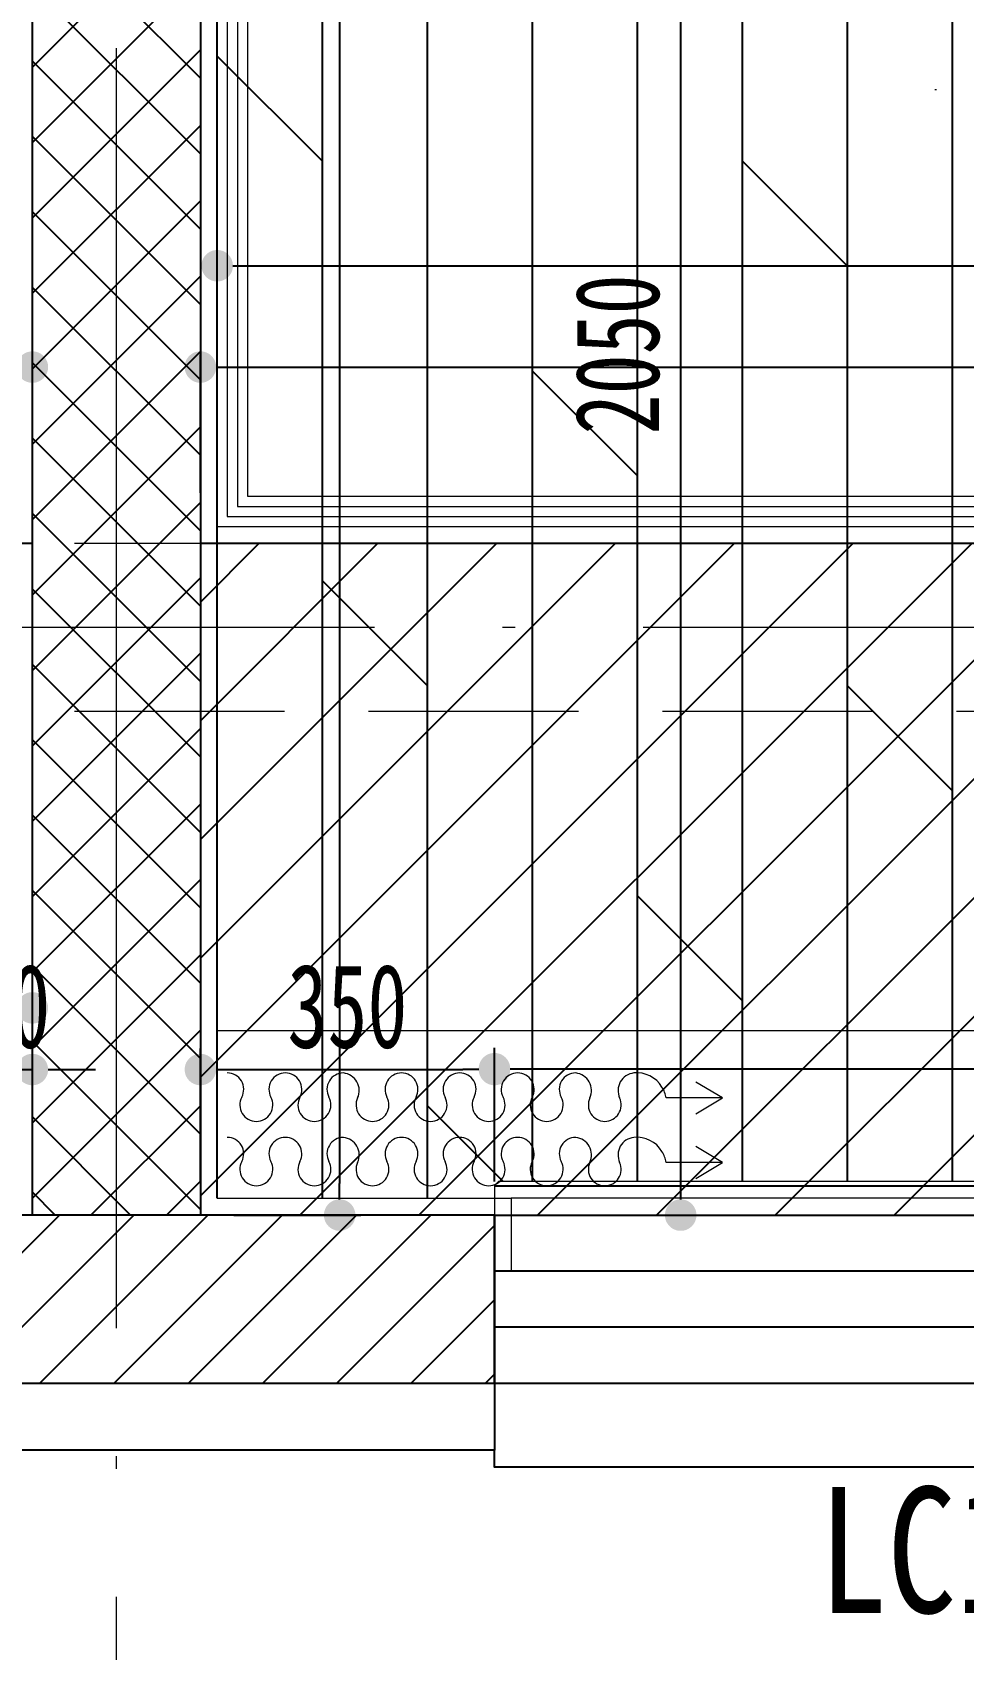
# Model space of a CAD drawing. Header units: millimetres. Extents: x 815519 to 890079, y 147095 to 251022.
# Drawn here: x 848112 to 849221, y 209400 to 211326 of the extents above; entities that cross this region are included whole.
import ezdxf
from ezdxf.enums import TextEntityAlignment as Align

# ---------------------------------------------------------------- set-up
doc = ezdxf.new("R2010")
doc.units = ezdxf.units.MM
doc.header["$LTSCALE"] = 1000
doc.linetypes.add('DASH', pattern=[0.35, 0.25, -0.1])
doc.linetypes.add('DOTE', pattern=[61.467999999999996, 50.8, -5.08, 0.508, -5.08])
doc.layers.get('Defpoints').update_dxf_attribs({"color": 1})
for name, color, linetype in [('A-完成面尺寸标注', 53, 'Continuous'), ('DOOR_FIRE', 4, 'Continuous'), ('FC-材料分缝', 8, 'Continuous'), ('L-立面', 7, 'Continuous'), ('PC_预制内墙', 31, 'Continuous'), ('PC_预制内墙填充', 17, 'Continuous'), ('PC_预制外墙', 11, 'Continuous'), ('PC_预制外墙填充', 252, 'Continuous'), ('Q◆03 公共标注', 44, 'Continuous'), ('SURFACE', 6, 'Continuous'), ('WINDOW_TEXT', 7, 'Continuous'), ('看线', 163, 'Continuous'), ('砌墙(拆）', 12, 'Continuous')]:
    doc.layers.add(name, color=color, linetype=linetype)
for name, color, linetype, lineweight in [('EL-插座尺寸', 53, 'Continuous', 0), ('FF-活动家具', 33, 'Continuous', 0), ('FF-窗帘', 8, 'Continuous', 0), ('L-梁', 91, 'DASH', 0), ('RC-天花尺寸', 53, 'Continuous', 0), ('RC-天花造型', 40, 'Continuous', 0), ('S-WALL', 255, 'Continuous', 0), ('S-装饰完成线', 30, 'Continuous', 0), ('S-轴线', 149, 'DOTE', 0)]:
    doc.layers.add(name, color=color, linetype=linetype, lineweight=lineweight)
doc.styles.add('TH-STYLE1', font='', dxfattribs={"width": 0.7})
doc.styles.add('宋体', font='', dxfattribs={"width": 0.8})
doc.styles.get('TH-STYLE1').set_extended_font_data('STFangsong')
doc.styles.get('宋体').set_extended_font_data('NSimSun')
doc.dimstyles.new('[布局]1：50', dxfattribs={"dimtxt": 2, "dimasz": 0.75, "dimexe": 0.5, "dimexo": 0.8, "dimgap": 0.5, "dimtad": 1, "dimdec": 0, "dimlfac": 50, "dimrnd": 5, "dimdsep": 46, "dimtxsty": 'TH-STYLE1', "dimblk": 'DOT', "dimcen": 1, "dimdle": 0.5, "dimclrd": 53, "dimclre": 53, "dimclrt": 53, "dimadec": 0, "dimazin": 0, "dimtfac": 1, "dimtdec": 0, "dimtix": 1, "dimtmove": 2, "dimatfit": 3, "dimldrblk": 'HBA_DIMENSION_TICK-天华', "dimfxl": 3, "dimfxlon": 1, "dimarcsym": 0})
doc.dimstyles.new('TH-1：50', dxfattribs={"dimscale": 50, "dimtxt": 2, "dimasz": 0.75, "dimexe": 0.5, "dimexo": 0.8, "dimgap": 0.5, "dimtad": 1, "dimdec": 0, "dimrnd": 5, "dimdsep": 46, "dimtxsty": 'TH-STYLE1', "dimblk": 'DOT', "dimcen": 1, "dimdle": 0.5, "dimclrd": 53, "dimclre": 53, "dimclrt": 2, "dimadec": 0, "dimazin": 2, "dimtfac": 1, "dimtdec": 0, "dimtix": 1, "dimtmove": 2, "dimatfit": 3, "dimldrblk": 'HBA_DIMENSION_TICK-天华', "dimfxl": 3, "dimfxlon": 1, "dimarcsym": 0})
doc.dimstyles.new('TH-[布局]1：50', dxfattribs={"dimscale": 0, "dimtxt": 2, "dimasz": 0.75, "dimexe": 0.3, "dimexo": 0.8, "dimgap": 0.5, "dimtad": 1, "dimdec": 0, "dimrnd": 5, "dimdsep": 46, "dimtxsty": 'TH-STYLE1', "dimblk": 'DOT', "dimcen": 1, "dimdle": 0.5, "dimclrd": 53, "dimclre": 53, "dimclrt": 53, "dimadec": 0, "dimazin": 2, "dimtfac": 1, "dimtdec": 0, "dimtix": 1, "dimtmove": 2, "dimatfit": 3, "dimldrblk": 'HBA_DIMENSION_TICK-天华', "dimfxl": 3, "dimfxlon": 1, "dimarcsym": 0})

# ---------------------------------------------------------------- blocks, each defined once
blk = doc.blocks.new('A$C0F4F02FF')
at = {"layer": 'FF-活动家具', "linetype": 'DASH'}
for p, q in [((51.2819151962758, 2102.107290792512, -6.8431023e-09), (51.2819151962758, -4.999584052711725e-05, -6.8431023e-09)), ((1551.281915196276, 2102.107290792512, -6.8431023e-09), (51.2819151962758, 2102.107290792512, -6.8431023e-09)), ((1551.281915196276, 2102.107290792512, -6.8431023e-09), (1551.281915196276, -4.999572411179543e-05, -6.8431023e-09)), ((1602.563966478279, 2052.107290792512, -6.8431023e-09), (-0.0001360857277177274, 2052.107290792512, -6.8431023e-09)), ((102.5639664782793, 52.10729079251178, -6.8431023e-09), (102.5639664782793, 2052.107290792512, -6.8431023e-09)), ((1499.999863914272, 2052.107290792512, -6.8431023e-09), (1499.999863914272, 52.10729079204611, -6.8431023e-09)), ((1551.281915196276, 103.3893420750974, -6.8431023e-09), (-0.0001360857277177274, 103.3893420746317, -6.8431023e-09)), ((1602.563966478279, 52.10729079251178, -6.8431023e-09), (-0.0001360857277177274, 52.10729079251178, -6.8431023e-09))]:
    blk.add_line(p, q, dxfattribs=at)
for centre, radius, start, end in [((1181.108732461056, 1332.270922796451, -6.8600422e-09), 695.5819285577298, 59.56624891885404, 122.0666901262911), ((429.2914380124421, 1339.861193889403, -6.8600422e-09), 680.6181188288726, 58.04868769886809, 121.2502090724646), ((65.99159506714204, 1922.367846998503, -6.8600422e-09), 10.13733322619125, 72.06177139570653, 265.0819543918171), ((950.765908088506, 17495.49329802592, -6.8600422e-09), 15574.38469347754, 269.488832907235, 272.1441061728528), ((76.08692268753657, 1911.85200574121, -6.8600422e-09), 9.877088962313188, 89.32758856654904, 270.8964864742675), ((525.8904855288274, 17128.26055943652, -6.8600422e-09), 15213.17977467889, 268.3061425555684, 270.9927542764049), ((792.5956934597925, 1907.719822286279, -6.8600422e-09), 10.13733322619125, 274.9180456081828, 107.9382286042935), ((811.7041997565539, 1911.85200574121, -6.8600422e-09), 9.877088962313188, 89.32758856654904, 270.8964864742675), ((1094.424529083044, 7563.152175145573, -6.8600422e-09), 5668.223503773901, 267.1425720116596, 274.4826930718971), ((1163.67067911668, 2165.844623372424, -6.8600422e-09), 451.8168104583672, 294.6569358980931, 325.861317957385), ((468.4164781737782, 7425.66731672606, -6.8600422e-09), 5537.595653160832, 265.9388874539239, 273.3651079292081), ((498.1453698734404, 2291.993733269279, -6.8600422e-09), 575.8975899323295, 222.8955629477313, 247.3162940276419), ((476.0422834791825, 2102.904634950799, -6.8600422e-09), 378.1692841849284, 292.9976921180147, 327.1261981899738), ((1220.834510615154, 2263.950665744836, -6.8600422e-09), 547.4645729240796, 221.6663282215028, 246.7156613243995), ((442.6573346173973, 1349.902203025529, -6.8600422e-09), 444.6915437974333, 55.85151218348772, 125.9933991778185), ((1171.028035814932, 1350.333749981131, -6.8600422e-09), 444.6915437974333, 55.85151218348772, 125.9933991778185), ((467.2758291308419, -179.0752566320589, -6.8600422e-09), 1910.295147607328, 83.23570374823716, 98.6092076167724), ((680.276620892866, 1709.976531100692, -6.8600422e-09), 7.901671169861932, 58.96745777640719, 240.5363557806387), ((694.7780588316382, 1710.206875746953, -6.8600422e-09), 8.109866580953003, 274.9180456081828, 107.9382286042935), ((1195.646530329308, -178.6437096763402, -6.8600422e-09), 1910.295147607328, 83.23570374823716, 98.6092076167724), ((1408.647322090401, 1710.408078056411, -6.8600422e-09), 7.901671169861932, 58.96745777640719, 240.5363557806387), ((1423.148760029173, 1710.638422702556, -6.8600422e-09), 8.109866580953003, 274.9180456081828, 107.9382286042935), ((181.2229217440472, 1701.794202738907, -6.8600422e-09), 7.901671169850547, 89.32758856654904, 270.8964864742675), ((485.5235831533209, -1243.967661826289, -6.8600422e-09), 2953.565957566343, 85.92377904439768, 95.91116498572316), ((435.2492328947992, 1866.67281035136, -6.8600422e-09), 308.0036298844703, 214.4784052326812, 327.7112295339261), ((909.593622941582, 1702.225749694626, -6.8600422e-09), 7.901671169850547, 89.32758856654904, 270.8964864742675), ((1213.894284350856, -1243.536114876391, -6.8600422e-09), 2953.565957572108, 85.92377904439768, 95.91116498572316), ((1163.619934093265, 1867.104357307078, -6.8600422e-09), 308.0036298843249, 214.4784052326812, 327.7112295339261), ((524.0696619609953, -28.86188772006426, -6.8600422e-09), 1725.073257780882, 100.5204234907893, 105.8563842988227), ((879.3723313520313, -1635.072222788469, -6.8600422e-09), 3363.858641750218, 101.393716815626, 104.2256518869532), ((202.3795374408946, -3107.933262419887, -6.8600422e-09), 4795.454483460349, 80.70370505362469, 85.02559748336914), ((226.8944383971975, 78.53241315716878, -6.8600422e-09), 1595.36491231712, 49.13418873001486, 77.29968824017944), ((910.1901482307003, 616.3098574106116, -6.8600422e-09), 1050.923169594064, 52.30861659992392, 64.46281729351385), ((1481.293005502841, 1244.21776594629, -6.8600422e-09), 220.5322511287207, 71.09841168780653, 168.1261439798438), ((1249.912722187175, 336.8937913646223, -7.8243018e-09), 259.4733298023663, 295.852846259582, 15.45801927443961), ((1373.943274502701, 421.6486215674086, -7.8243018e-09), 129.6719098634123, 228.5450076391276, 346.4386694137193), ((1193.697856030485, 170.5944827839267, -7.8243018e-09), 182.2079287870143, 338.3560511889627, 59.17796758762317)]:
    blk.add_arc(centre, radius, start, end, dxfattribs=at)
blk = doc.blocks.new('TT')
at = {"layer": 'FF-窗帘'}
for points in [[(848521.7880302635, 209049.8914413959), (848490.1552245228, 209068.9066287643)], [(848490.1552245228, 209030.8762540275), (848521.7880302635, 209049.8914413959), (848454.7675029718, 209049.8914413959)]]:
    blk.add_lwpolyline(points, dxfattribs=at)
for centre, major_axis, ratio, start_param, end_param in [((847932.3346887209, 209060.0596049919), (13.84797919496884, 13.84797919496883), 0.999999999998244, 5.007829817527658, 7.068583470577913), ((848001.454688682, 209060.0596049919), (-13.84797919494304, 13.84797919494304), 0.99999999999998, -0.7853981633974583, 1.275355489651444), ((848001.454688682, 209060.0596049919), (13.84797919496884, 13.84797919496883), 0.999999999998244, 5.007829817527658, 7.068583470577913), ((848070.5746886431, 209060.0596049919), (-13.84797919494304, 13.84797919494304), 0.99999999999998, -0.7853981633974583, 1.275355489651444), ((848068.4008194301, 209058.7744605358), (-14.83655784245781, 14.83655784245781), 0.9999999999982514, 3.48983710719389, 5.393994803326913), ((848139.6946886042, 209060.0596049919), (-13.84797919494304, 13.84797919494304), 0.99999999999998, -0.7853981633974583, 1.275355489651444), ((848139.6946886042, 209060.0596049919), (-13.84797919496253, 13.84797919496254), 0.999999999993903, 3.437033490734949, 5.49778714377909), ((848208.8146885653, 209060.0596049919), (-13.84797919494304, 13.84797919494304), 0.99999999999998, -0.7853981633974583, 1.275355489651444), ((848208.8146885653, 209060.0596049919), (-13.84797919496253, 13.84797919496254), 0.999999999993903, 3.437033490734949, 5.49778714377909), ((848277.9346885264, 209060.0596049919), (13.84797919500862, 13.84797919500862), 0.9999999999940755, 0.7853981634004105, 2.846151816441888), ((848277.9346885264, 209060.0596049919), (-13.84797919496253, 13.84797919496254), 0.999999999993903, 3.437033490734949, 5.49778714377909), ((848347.0546884876, 209060.0596049919), (13.84797919500862, 13.84797919500862), 0.9999999999940755, 0.7853981634004105, 2.846151816441888), ((848344.8808192746, 209058.7744605358), (-14.83655784245781, 14.83655784245781), 0.9999999999982514, 3.48983710719389, 5.393994803326913), ((848418.3485576616, 209058.7744605358), (14.83655784247125, 14.83655784247125), 0.9999999999988556, 0.8891905038520905, 2.79334819998589), ((848419.7891099679, 209044.9451583944), (24.66826137404671, 24.66826137404671), 0.9999999999966123, 6.038206644049207, 7.17237581103328), ((847966.8946887014, 209041.6276050023), (13.84797919499463, 13.84797919499463), 0.999999999996508, 1.866237163937382, 3.926990816988988), ((847966.8946887014, 209041.6276050023), (-13.84797919499462, 13.84797919499463), 0.999999999996508, 2.356194490190599, 4.416948143242204), ((848036.0146886625, 209041.6276050023), (13.84797919499463, 13.84797919499463), 0.999999999996508, 1.866237163937382, 3.926990816988988), ((848036.0146886625, 209041.6276050023), (-13.84797919499462, 13.84797919499463), 0.999999999996508, 2.356194490190599, 4.416948143242204), ((848105.1346886236, 209041.6084279307), (-13.83441895749806, 13.83441895749806), 0.9999999999995711, 0.3482444536021887, 2.356194490192131), ((848105.1346886236, 209041.6276050023), (-13.84797919499462, 13.84797919499463), 0.999999999996508, 2.356194490190599, 4.416948143242204), ((848174.2546885847, 209041.6276050023), (13.84797919499463, 13.84797919499463), 0.999999999996508, 1.866237163937382, 3.926990816988988), ((848174.2546885847, 209041.6276050023), (-13.84797919499462, 13.84797919499463), 0.999999999996508, 2.356194490190599, 4.416948143242204), ((848243.3746885458, 209041.6276050023), (13.84797919499463, 13.84797919499463), 0.999999999996508, 1.866237163937382, 3.926990816988988), ((848243.3746885458, 209041.6276050023), (-13.84797919499462, 13.84797919499463), 0.999999999996508, 2.356194490190599, 4.416948143242204), ((848312.4946885069, 209041.6276050023), (13.84797919499463, 13.84797919499463), 0.999999999996508, 1.866237163937382, 3.926990816988988), ((848312.4946885069, 209041.6276050023), (-13.84797919499462, 13.84797919499463), 0.999999999996508, 2.356194490190599, 4.416948143242204), ((848381.614688468, 209041.6084279307), (-13.83441895749806, 13.83441895749806), 0.9999999999995711, 0.3482444536021887, 2.356194490192131), ((848381.614688468, 209041.6084279307), (-13.83441895751825, 13.83441895751825), 0.9999999999986474, 2.356194490191668, 4.364144526783072), ((848414.1444821429, 209041.5583816994), (-29.32294072350209, 29.3229407235021), 0.9999999999581517, 4.12931557176466, 4.467410317268635)]:
    blk.add_ellipse(centre, major_axis=major_axis, ratio=ratio, start_param=start_param, end_param=end_param, dxfattribs=at)
blk = doc.blocks.new('wgwegwevberr')
at = {"layer": 'L-梁', "linetype": 'DASH'}
for p, q in [((848112.2908410077, 139443.9198255709), (848112.2908410077, 145743.9198560885)), ((848312.2908410077, 139443.9198255709), (848312.2908410077, 145743.9198560885)), ((845712.2908410077, 139443.9198255709), (850512.2908410077, 139443.9198255709)), ((845712.2908410077, 139243.9198255709), (850512.2908410077, 139243.9198255709))]:
    blk.add_line(p, q, dxfattribs=at)
blk = doc.blocks.new('_Dot')
at = {"color": 33, "linetype": 'ByBlock', "lineweight": -2}
blk.add_line((-0.5, 0), (-1, 0), dxfattribs=at)
at = {"color": 33, "linetype": 'ByBlock', "const_width": 0.5}
blk.add_lwpolyline([(-0.25, 0, 1), (0.25, 0, 1)], format="xyb", close=True, dxfattribs=at)
blk = doc.blocks.new('*D370')
at = {"layer": 'Defpoints', "color": 0, "transparency": 16777216}
for p in [(848112.2898644928, 210164.3065036868), (847811.821843576, 209981.9243857978), (848112.2898644928, 209981.9243857972)]:
    blk.add_point(p, dxfattribs=at)
at = {"layer": 'EL-插座尺寸', "color": 53, "lineweight": -2, "transparency": 16777216}
for p, q in [((847811.821843576, 210021.9243857978), (847811.821843576, 210189.3065036868)), ((848112.2898644928, 210021.9243857972), (848112.2898644928, 210189.3065036868)), ((847849.321843576, 210164.3065036868), (848074.7898644928, 210164.3065036868))]:
    blk.add_line(p, q, dxfattribs=at)
at = {"layer": 'EL-插座尺寸', "color": 53, "lineweight": -2, "transparency": 16777216, "xscale": 37.5, "yscale": 37.5, "zscale": 37.5, "rotation": 180}
blk.add_blockref('_Dot', (847811.821843576, 210164.3065036868), dxfattribs=at)
at = {"layer": 'EL-插座尺寸', "color": 53, "lineweight": -2, "transparency": 16777216, "xscale": 37.5, "yscale": 37.5, "zscale": 37.5}
blk.add_blockref('_Dot', (848112.2898644928, 210164.3065036868), dxfattribs=at)
at = {"layer": 'EL-插座尺寸', "color": 2, "transparency": 16777216, "insert": (847962.0558540344, 210239.3065036868), "char_height": 100, "attachment_point": 5, "style": 'TH-STYLE1'}
blk.add_mtext('300', dxfattribs=at)
blk = doc.blocks.new('HBA_DIMENSION_TICK-天华')
at = {"color": 50, "linetype": 'ByBlock'}
for points in [[(-72.71380314899943, 62.30698125037156), (-54.90621744059899, 79.96268050879007), (-12, -0.03731949120992795), (0, 0)], [(-72.71380314899943, -62.30698125037156), (-54.90621744059899, -79.96268050879007), (-12, 0.03731949120992795), (0, 0)]]:
    blk.add_solid(points, dxfattribs=at)
blk = doc.blocks.new('*D240')
at = {"layer": 'Defpoints', "color": 0, "transparency": 16777216}
for p in [(848312.2898645173, 211967.519370273, -6.894340875746146), (848883.9535013943, 211967.519370273), (848332.2898645219, 209917.5193702914)]:
    blk.add_point(p, dxfattribs=at)
at = {"layer": 'EL-插座尺寸', "color": 53, "lineweight": -2, "transparency": 16777216}
for p, q in [((848733.9651826876, 211967.519370273), (848908.9535013943, 211967.519370273)), ((848883.9535013943, 209955.0193702914), (848883.9535013943, 211930.019370273)), ((848733.9535013943, 209917.5193702914), (848908.9535013943, 209917.5193702914))]:
    blk.add_line(p, q, dxfattribs=at)
at = {"layer": 'EL-插座尺寸', "color": 53, "lineweight": -2, "transparency": 16777216, "xscale": 37.5, "yscale": 37.5, "zscale": 37.5}
for p, rotation in [((848883.9535013943, 211967.519370273), 90), ((848883.9535013943, 209917.5193702914), 270)]:
    blk.add_blockref('_Dot', p, dxfattribs=dict(at, rotation=rotation))
at = {"layer": 'EL-插座尺寸', "color": 2, "transparency": 16777216, "insert": (848808.953501394, 210942.519370282), "char_height": 100, "attachment_point": 5, "rotation": 90, "style": 'TH-STYLE1'}
blk.add_mtext('2050', dxfattribs=at)
blk = doc.blocks.new('$WINLIB2D$00000001')
for p, q in [((-0.5, 0.5), (0.5, 0.5)), ((-0.5, 0.5), (-0.4999999999999999, -0.5)), ((0.5, -0.5), (0.5, 0.5)), ((0.5, 0.1666666666666666), (-0.5, 0.1666666666666666)), ((0.5, -0.1666666666666667), (-0.5, -0.1666666666666667)), ((-0.4999999999999999, -0.5), (0.5, -0.5))]:
    blk.add_line(p, q)
blk = doc.blocks.new('*D1013')
at = {"layer": 'A-完成面尺寸标注', "color": 53, "lineweight": -2, "ltscale": 0.5, "transparency": 16777216}
for p, q in [((848012.2898645813, 209957.4965281287), (848012.2898645813, 210115.8707664499)), ((848112.2898645168, 209957.4952294268), (848112.2898645168, 210115.8707664499)), ((847974.7898645813, 210090.8707664499), (847937.2898645813, 210090.8707664499)), ((848012.2898645813, 210090.8707664499), (848112.2898645168, 210090.8707664499)), ((848149.7898645168, 210090.8707664499), (848187.2898645168, 210090.8707664499))]:
    blk.add_line(p, q, dxfattribs=at)
at = {"layer": 'Defpoints', "color": 0, "ltscale": 0.5, "transparency": 16777216}
for p in [(848112.2898645168, 210090.8707664499), (848012.2898645813, 209917.5206692459, 6.894340875746148), (848112.2898645168, 209917.519370228, 6.894340875746148)]:
    blk.add_point(p, dxfattribs=at)
at = {"layer": 'A-完成面尺寸标注', "color": 53, "lineweight": -2, "ltscale": 0.5, "transparency": 16777216, "xscale": 37.49999999999999, "yscale": 37.49999999999999, "zscale": 37.49999999999999}
blk.add_blockref('_Dot', (848012.2898645813, 210090.8707664499), dxfattribs=at)
at = {"layer": 'A-完成面尺寸标注', "color": 53, "lineweight": -2, "ltscale": 0.5, "transparency": 16777216, "xscale": 37.49999999999999, "yscale": 37.49999999999999, "zscale": 37.49999999999999, "rotation": 180}
blk.add_blockref('_Dot', (848112.2898645168, 210090.8707664499), dxfattribs=at)
at = {"layer": 'A-完成面尺寸标注', "color": 53, "ltscale": 0.5, "transparency": 16777216, "insert": (848062.2898645491, 210165.8707664499), "char_height": 99.99999999999999, "attachment_point": 5, "style": 'TH-STYLE1'}
blk.add_mtext('100', dxfattribs=at)
blk = doc.blocks.new('*D1007')
at = {"layer": 'A-完成面尺寸标注', "color": 53, "lineweight": -2, "ltscale": 0.5, "transparency": 16777216}
for p, q in [((848352.263766194, 213317.5193703871), (848503.0505379536, 213317.5193703871)), ((848478.0505379536, 213280.0193703871), (848478.0505379536, 209955.0193702908)), ((848352.263766194, 209917.5193702908), (848503.0505379536, 209917.5193702908))]:
    blk.add_line(p, q, dxfattribs=at)
at = {"layer": 'Defpoints', "color": 0, "ltscale": 0.5, "transparency": 16777216}
for p in [(848312.2898645173, 213317.5193703871, 6.894340875746148), (848312.2898645173, 209917.5193702908, 6.894340875746148), (848478.0505379536, 209917.5193702908)]:
    blk.add_point(p, dxfattribs=at)
at = {"layer": 'A-完成面尺寸标注', "color": 53, "lineweight": -2, "ltscale": 0.5, "transparency": 16777216, "xscale": 37.49999999999999, "yscale": 37.49999999999999, "zscale": 37.49999999999999}
for p, rotation in [((848478.0505379536, 213317.5193703871), 90), ((848478.0505379536, 209917.5193702908), 270)]:
    blk.add_blockref('_Dot', p, dxfattribs=dict(at, rotation=rotation))
at = {"layer": 'A-完成面尺寸标注', "color": 53, "ltscale": 0.5, "transparency": 16777216, "insert": (848403.0505379534, 211617.5193703386), "char_height": 99.99999999999999, "attachment_point": 5, "rotation": 90, "style": 'TH-STYLE1'}
blk.add_mtext('3400', dxfattribs=at)
blk = doc.blocks.new('*D1012')
at = {"layer": 'A-完成面尺寸标注', "color": 53, "lineweight": -2, "ltscale": 0.5, "transparency": 16777216}
for p, q in [((848312.2898645168, 209957.4952294894), (848312.2898645168, 210115.8707664503)), ((848662.2898750273, 209957.495223612), (848662.2898750273, 210115.8707664503)), ((848349.7898645168, 210090.8707664503), (848624.7898750273, 210090.8707664503))]:
    blk.add_line(p, q, dxfattribs=at)
at = {"layer": 'Defpoints', "color": 0, "ltscale": 0.5, "transparency": 16777216}
for p in [(848662.2898750273, 210090.8707664503), (848312.2898645168, 209917.5193702906, 6.894340875746148), (848662.2898750273, 209917.5193644118, 6.894340875746148)]:
    blk.add_point(p, dxfattribs=at)
at = {"layer": 'A-完成面尺寸标注', "color": 53, "lineweight": -2, "ltscale": 0.5, "transparency": 16777216, "xscale": 37.49999999999999, "yscale": 37.49999999999999, "zscale": 37.49999999999999, "rotation": 180}
blk.add_blockref('_Dot', (848312.2898645168, 210090.8707664503), dxfattribs=at)
at = {"layer": 'A-完成面尺寸标注', "color": 53, "lineweight": -2, "ltscale": 0.5, "transparency": 16777216, "xscale": 37.49999999999999, "yscale": 37.49999999999999, "zscale": 37.49999999999999}
blk.add_blockref('_Dot', (848662.2898750273, 210090.8707664503), dxfattribs=at)
at = {"layer": 'A-完成面尺寸标注', "color": 53, "ltscale": 0.5, "transparency": 16777216, "insert": (848487.289869772, 210165.8707664503), "char_height": 99.99999999999999, "attachment_point": 5, "style": 'TH-STYLE1'}
blk.add_mtext('350', dxfattribs=at)
blk = doc.blocks.new('*D1011')
at = {"layer": 'A-完成面尺寸标注', "color": 53, "lineweight": -2, "ltscale": 0.5, "transparency": 16777216}
for p, q in [((848662.2898750273, 209957.4954600261), (848662.2898750273, 210116.8500841851)), ((850162.2898646935, 209957.4967645485), (850162.2898646935, 210116.8500841851)), ((848699.7898750273, 210091.8500841851), (850124.7898646935, 210091.8500841851))]:
    blk.add_line(p, q, dxfattribs=at)
at = {"layer": 'Defpoints', "color": 0, "ltscale": 0.5, "transparency": 16777216}
for p in [(850162.2898646935, 210091.8500841851), (848662.2898750273, 209917.5193644118, 6.894340875746148), (850162.2898646935, 209917.5206692469, 6.894340875746148)]:
    blk.add_point(p, dxfattribs=at)
at = {"layer": 'A-完成面尺寸标注', "color": 53, "lineweight": -2, "ltscale": 0.5, "transparency": 16777216, "xscale": 37.49999999999999, "yscale": 37.49999999999999, "zscale": 37.49999999999999, "rotation": 180}
blk.add_blockref('_Dot', (848662.2898750273, 210091.8500841851), dxfattribs=at)
at = {"layer": 'A-完成面尺寸标注', "color": 53, "lineweight": -2, "ltscale": 0.5, "transparency": 16777216, "xscale": 37.49999999999999, "yscale": 37.49999999999999, "zscale": 37.49999999999999}
blk.add_blockref('_Dot', (850162.2898646935, 210091.8500841851), dxfattribs=at)
at = {"layer": 'A-完成面尺寸标注', "color": 53, "ltscale": 0.5, "transparency": 16777216, "insert": (849412.2898698604, 210166.8500841851), "char_height": 99.99999999999999, "attachment_point": 5, "style": 'TH-STYLE1'}
blk.add_mtext('1500', dxfattribs=at)
blk = doc.blocks.new('*D283')
at = {"layer": 'Defpoints', "color": 0, "ltscale": 0.5, "transparency": 16777216}
for p in [(851292.289864491, 211048.0708546646), (848332.289864491, 210945.1186422053), (851292.289864491, 210948.2872139661)]:
    blk.add_point(p, dxfattribs=at)
at = {"layer": 'RC-天花尺寸', "color": 53, "lineweight": -2, "ltscale": 0.5, "transparency": 16777216}
for p, q in [((848332.289864491, 210985.1186422053), (848332.289864491, 211063.0708546646)), ((851292.289864491, 210988.2872139661), (851292.289864491, 211063.0708546646)), ((848369.789864491, 211048.0708546646), (851254.789864491, 211048.0708546646))]:
    blk.add_line(p, q, dxfattribs=at)
at = {"layer": 'RC-天花尺寸', "color": 53, "lineweight": -2, "ltscale": 0.5, "transparency": 16777216, "xscale": 37.49999999999999, "yscale": 37.49999999999999, "zscale": 37.49999999999999, "rotation": 180}
blk.add_blockref('_Dot', (848332.289864491, 211048.0708546646), dxfattribs=at)
at = {"layer": 'RC-天花尺寸', "color": 53, "lineweight": -2, "ltscale": 0.5, "transparency": 16777216, "xscale": 37.49999999999999, "yscale": 37.49999999999999, "zscale": 37.49999999999999}
blk.add_blockref('_Dot', (851292.289864491, 211048.0708546646), dxfattribs=at)
at = {"layer": 'RC-天花尺寸', "color": 53, "ltscale": 0.5, "transparency": 16777216, "insert": (849812.289864491, 211123.0708546646), "char_height": 99.99999999999997, "attachment_point": 5, "style": 'TH-STYLE1'}
blk.add_mtext('2960', dxfattribs=at)
blk = doc.blocks.new('*D537')
at = {"layer": 'Defpoints', "color": 0, "transparency": 16777216}
for p in [(848112.2898644885, 210927.3721951125), (845712.2898645876, 210717.5183544849), (848112.2898644885, 210717.5193702875)]:
    blk.add_point(p, dxfattribs=at)
at = {"layer": 'Q◆03 公共标注', "color": 53, "lineweight": -2, "transparency": 16777216}
for p, q in [((845712.2898645876, 210777.3721951125), (845712.2898645876, 210942.3721951125)), ((848112.2898644885, 210777.3721951125), (848112.2898644885, 210942.3721951125)), ((845749.7898645876, 210927.3721951125), (848074.7898644885, 210927.3721951125))]:
    blk.add_line(p, q, dxfattribs=at)
at = {"layer": 'Q◆03 公共标注', "color": 53, "lineweight": -2, "transparency": 16777216, "xscale": 37.49999999999999, "yscale": 37.49999999999999, "zscale": 37.49999999999999, "rotation": 180}
blk.add_blockref('_Dot', (845712.2898645876, 210927.3721951125), dxfattribs=at)
at = {"layer": 'Q◆03 公共标注', "color": 53, "lineweight": -2, "transparency": 16777216, "xscale": 37.49999999999999, "yscale": 37.49999999999999, "zscale": 37.49999999999999}
blk.add_blockref('_Dot', (848112.2898644885, 210927.3721951125), dxfattribs=at)
at = {"layer": 'Q◆03 公共标注', "color": 53, "transparency": 16777216, "insert": (846912.289864538, 211002.3721951125), "char_height": 99.99999999999996, "attachment_point": 5, "style": 'TH-STYLE1'}
blk.add_mtext('2400', dxfattribs=at)
blk = doc.blocks.new('*D235')
at = {"layer": 'Defpoints', "color": 0, "transparency": 16777216}
for p in [(850512.2898646019, 210927.3721951125), (848312.2898645168, 210717.5183544849, 6.894340875746146), (850512.2898646019, 210717.5193702875)]:
    blk.add_point(p, dxfattribs=at)
at = {"layer": 'Q◆03 公共标注', "color": 53, "lineweight": -2, "transparency": 16777216}
for p, q in [((848312.2898645168, 210777.4497006526), (848312.2898645168, 210942.3721951125)), ((850512.2898646019, 210777.3721951125), (850512.2898646019, 210942.3721951125)), ((848349.7898645168, 210927.3721951125), (850474.7898646019, 210927.3721951125))]:
    blk.add_line(p, q, dxfattribs=at)
at = {"layer": 'Q◆03 公共标注', "color": 53, "lineweight": -2, "transparency": 16777216, "xscale": 37.49999999999999, "yscale": 37.49999999999999, "zscale": 37.49999999999999, "rotation": 180}
blk.add_blockref('_Dot', (848312.2898645168, 210927.3721951125), dxfattribs=at)
at = {"layer": 'Q◆03 公共标注', "color": 53, "lineweight": -2, "transparency": 16777216, "xscale": 37.49999999999999, "yscale": 37.49999999999999, "zscale": 37.49999999999999}
blk.add_blockref('_Dot', (850512.2898646019, 210927.3721951125), dxfattribs=at)
at = {"layer": 'Q◆03 公共标注', "color": 53, "transparency": 16777216, "insert": (849412.2898645594, 211002.3721951125), "char_height": 99.99999999999996, "attachment_point": 5, "style": 'TH-STYLE1'}
blk.add_mtext('2200', dxfattribs=at)
blk = doc.blocks.new('*U237')
at = {"color": 4}
blk.add_line((-4.999999996158294, 39.98557855942636), (0, 35.00000047762296), dxfattribs=at)
blk.add_lwpolyline([(-4.999999996158294, 39.98557855942636), (-1494.999999949359, 39.99915541774581), (-1499.999999953667, 34.99919327385479), (-1499.999970071583, -66.66810005951436), (2.987975540236221e-05, -66.66729333336914), (7.799826562404633e-09, 35.00000053833355), (7.799826562404633e-09, 35.00000053833355)], dxfattribs=at)
at = {"layer": 'L-立面', "color": 251}
blk.add_line((-1499.999999953667, 34.99919327385479), (0, 35.00000047762296), dxfattribs=at)
blk = doc.blocks.new('A$C746D5DE6')
at = {"layer": 'PC_预制内墙'}
blk.add_lwpolyline([(6299.997663591057, 200.0033284638193), (6099.997663591057, 200.0033284638193), (6099.998640097212, 3700.003328461258), (6299.998640097212, 3700.003328461258)], close=True, dxfattribs=at)
at = {"layer": 'PC_预制内墙填充'}
for p, q in [((6099.998045025393, 1567.131915627338), (6299.998100825702, 1767.131971427647)), ((6299.998041300452, 1553.781653072976), (6099.998097100877, 1753.781597272609)), ((6099.998019970371, 1477.329329361499), (6299.998075770796, 1677.329385161924)), ((6299.998016245547, 1463.979116917326), (6099.998072045855, 1663.979061116988)), ((6099.997994915233, 1387.526743095776), (6299.998050715541, 1587.526798895968)), ((6299.997991190641, 1374.176580761618), (6099.99804699095, 1574.176524961309)), ((6099.997969859978, 1297.724156829936), (6299.998025660403, 1497.724212630361)), ((6299.997966135386, 1284.374044606084), (6099.998021935695, 1484.373988805717)), ((6099.997944804956, 1207.921570564096), (6299.998000605381, 1407.921626364521)), ((6299.997941080248, 1194.571508450375), (6099.997996880556, 1394.571452650125)), ((6099.997919750051, 1118.118984298373), (6299.997975550476, 1318.119040098798)), ((6299.997916025226, 1104.768972294813), (6099.997971825651, 1304.768916494446)), ((6099.997894694912, 1028.316398032533), (6299.997950495221, 1228.316453832958)), ((6299.99789097032, 1014.966436139104), (6099.997946770629, 1214.966380338883)), ((6099.997869639541, 938.5138117666938), (6299.997925440199, 1138.513867567235)), ((6299.997865915182, 925.1638999834831), (6099.997921715491, 1125.163844183146)), ((6099.997844584752, 848.7112255012034), (6299.99790038506, 1048.711281301512)), ((6299.997840859927, 835.3613638279203), (6099.997896660352, 1035.361308027525)), ((6099.997819529497, 758.9086392352474), (6299.997875329806, 958.9086950355559)), ((6299.997815805022, 745.558827672241), (6099.99787160533, 945.5587718719034)), ((6099.997794474592, 669.1060529696406), (6299.997850274784, 869.1061087698326)), ((6299.997790750116, 655.7562915165909), (6099.997846550425, 855.7562357162824)), ((6099.997769419337, 579.3034667036845), (6299.997825219762, 779.3035225041094)), ((6299.997765694861, 565.9537553609989), (6099.997821495286, 765.9536995606322)), ((6099.997744364431, 489.5008804380777), (6299.99780016474, 689.5009362383862)), ((6299.997740639723, 476.1512192052905), (6099.997796440031, 676.1511634050403)), ((6099.997719309176, 399.6982941721217), (6299.997775109601, 599.6983499725466)), ((6299.997715584817, 386.3486830496404), (6099.997771385009, 586.3486272493901)), ((6099.997694254387, 309.8957079066313), (6299.997750054579, 509.8957637068233)), ((6299.997690529912, 296.5461468940193), (6099.997746330104, 496.5460910937982)), ((6099.997669199132, 220.0931216407917), (6299.997724999441, 420.0931774411001)), ((6299.997665474541, 206.7436107384856), (6099.997721274965, 406.7435549381189)), ((6169.710437233094, 200.0033284639358), (6299.997699944419, 330.2905911752605)), ((6216.935386538389, 200.0033284639067), (6099.997696219827, 316.9410187824396)), ((6259.512998443679, 200.0033284639358), (6299.997674889397, 240.4880049096537)), ((6127.132825327804, 200.0033284638776), (6099.997671164689, 227.1384826269059))]:
    blk.add_line(p, q, dxfattribs=at)
at = {"layer": 'PC_预制外墙'}
blk.add_lwpolyline([(5999.970850538579, 200.0033284889651), (5999.970850538579, 0.003328488732222468), (6649.970850695274, 0.003328481747303158), (6649.970850695274, 200.0033284819801), (5999.970850538579, 200.0033284889651)], close=True, dxfattribs=at)
at = {"layer": 'PC_预制外墙填充'}
for p, q in [((5999.970850538579, 67.7456333761802), (6132.228545650025, 200.0033284876263)), ((6020.616893299273, 0.003328488499391824), (6220.616893297411, 200.0033284866367)), ((6109.005240946542, 0.003328487509861588), (6309.005240944796, 200.0033284857054)), ((6197.393588594045, 0.003328486520331353), (6397.393588592182, 200.0033284846577)), ((6285.781936241314, 0.003328485589008778), (6485.781936239335, 200.0033284837264)), ((6374.170283888583, 0.003328484541270882), (6574.17028388672, 200.0033284826786)), ((6462.558631535969, 0.003328483668155968), (6649.970850695274, 187.4155476428568)), ((6550.946979183354, 0.003328482678625733), (6649.970850695274, 99.02719999448163)), ((6639.33532683074, 0.003328481747303158), (6649.970850695041, 10.63885234616464))]:
    blk.add_line(p, q, dxfattribs=at)

msp = doc.modelspace()

# ---------------------------------------------------------------- hatches: boundary and pattern name
at = {"layer": 'FC-材料分缝', "ltscale": 0.5}
h = msp.add_hatch(dxfattribs=at)
h.set_pattern_fill('DOLMIT', color=250, scale=500, angle=90, style=0, double=1)
h.set_pattern_definition([(90, (848332.289864491, 213297.5193702898), (-125, 7.654042494670958e-15), []), (135, (848332.289864491, 213297.5193702898), (-249.9999995804922, -249.9999995804921), [176.7766952966369, -353.5533905932737])])
h.paths.add_polyline_path([(848332.289864491, 213297.5193702898), (848332.2898644909, 209937.519370291), (848662.2898691489, 209937.519370291), (848662.2898647399, 209952.5198625207), (848667.2898647442, 209957.5198246646), (850157.2898646974, 209957.5062478063), (850162.2898647013, 209952.5206697167), (850162.289869109, 209937.5193702907), (850492.289864491, 209937.519370291), (850492.2898644909, 210737.5193702904), (851292.289864491, 210737.5193702906), (851292.289864491, 213897.5193702909), (849582.4908268644, 213897.5193702909), (849582.4908268646, 213297.5193702903)])
at = {"layer": '砌墙(拆）', "ltscale": 0.5}
h = msp.add_hatch(dxfattribs=at)
h.set_pattern_fill('ANSI31', color=8, scale=800)
h.set_pattern_definition([(45, (2400.000000113389, 0), (-70.71067811865474, 70.71067811865476), [])])
h.paths.add_polyline_path([(850512.2898646056, 210717.5193702883), (848312.2898645174, 210717.5183544857), (848312.2898645161, 209917.5193702916), (848912.289864722, 209917.5193702916), (850312.289864632, 209917.5193702907), (850512.2898646042, 209917.5193702906)])

# ---------------------------------------------------------------- linework, layer by layer
at = {"layer": 'RC-天花造型', "ltscale": 0.5}
msp.add_line((848332.289864491, 210137.5193702906), (850492.289864491, 210137.5193702906), dxfattribs=at)
msp.add_lwpolyline([(848332.289864491, 210737.5193702904), (851292.289864491, 210737.5193702904), (851292.289864491, 213297.5193704045), (848332.289864491, 213297.5193704045)], close=True, dxfattribs=at)
at = {"layer": 'RC-天花造型', "color": 250, "ltscale": 0.5}
for points in [[(848344.289864491, 210749.5193702904), (851280.289864491, 210749.5193702904), (851280.289864491, 213285.5193704045), (848344.289864491, 213285.5193704045)], [(848356.289864491, 210761.5193702904), (851268.289864491, 210761.5193702904), (851268.289864491, 213273.5193704045), (848356.289864491, 213273.5193704045)]]:
    msp.add_lwpolyline(points, close=True, dxfattribs=at)
at = {"layer": 'RC-天花造型', "color": 8, "ltscale": 0.5}
msp.add_lwpolyline([(848368.289864491, 210773.5193702904), (851256.289864491, 210773.5193702904), (851256.289864491, 213261.5193704045), (848368.289864491, 213261.5193704045)], close=True, dxfattribs=at)
at = {"layer": 'S-WALL'}
for p, q in [((848312.2898645168, 213317.519370387), (848312.2898645168, 209917.5193702906)), ((848662.2898646302, 209917.5193703036), (848312.2898645168, 209917.5193702906)), ((848662.2898646302, 209717.5193702906), (848662.2898646302, 209917.5193703036)), ((848012.2898646302, 209717.5193703225), (848212.289864491, 209717.519370292)), ((848212.289864491, 209717.519370292), (848662.2898646302, 209717.5193702906))]:
    msp.add_line(p, q, dxfattribs=at)
at = {"layer": 'S-装饰完成线'}
msp.add_line((850492.289864491, 209937.519370291), (848682.2898644874, 209937.519370291), dxfattribs=at)
msp.add_lwpolyline([(848012.2898644934, 213437.5193702979), (848412.2898643246, 213437.5193702907), (848412.2898643246, 213297.5193702903), (848332.289864491, 213297.5193702904), (848332.289864491, 209937.519370291), (848682.2898644874, 209937.519370291), (848682.2898644874, 209850.852703624)], dxfattribs=at)
at = {"layer": 'S-轴线', "linetype": 'DOTE', "ltscale": 0.03}
for p, q in [((848212.2898644782, 207938.9229648927), (848212.2898644782, 219864.7358023993)), ((841463.1978163768, 210617.5193702922), (852959.1090549015, 210617.5193702922))]:
    msp.add_line(p, q, dxfattribs=at)
at = {"layer": 'SURFACE'}
for p, q in [((848662.2898644935, 209717.519370292), (848662.2898644935, 209637.519370292)), ((848662.2898644935, 209637.5193702922), (848012.2898645182, 209637.5193702922))]:
    msp.add_line(p, q, dxfattribs=at)
at = {"layer": '看线'}
msp.add_lwpolyline([(850162.2898634756, 209637.519370292), (850162.2898634756, 209617.519370292), (848662.2898634756, 209617.519370292), (848662.2898644935, 209637.5195124374)], dxfattribs=at)
at = {"layer": '砌墙(拆）', "color": 1, "linetype": 'Continuous', "ltscale": 0.5}
for p, q in [((845712.2898645338, 210717.5193703056), (848112.290841492, 210717.5193703056)), ((848312.2898645168, 210717.5193703056), (850512.2908416054, 210717.5193703056))]:
    msp.add_line(p, q, dxfattribs=at)

# ---------------------------------------------------------------- block references
at = {"ltscale": 0.5}
msp.add_blockref('A$C746D5DE6', (842012.2922009301, 209717.5160418072), dxfattribs=at)
at = {"layer": 'DOOR_FIRE'}
ref = msp.add_blockref('$WINLIB2D$00000001', (849412.2898644875, 209817.519370292), dxfattribs=dict(at, xscale=1500, yscale=200, zscale=1500))
ref.add_attrib('A', 'LC1517', dxfattribs={"layer": 'WINDOW_TEXT', "height": 150, "style": '宋体', "width": 0.8}).set_placement((849048.2898644875, 209398.8649603681), align=Align.BOTTOM_LEFT)
at = {"layer": 'FF-活动家具', "linetype": 'DASH', "rotation": 270}
msp.add_blockref('A$C0F4F02FF', (849186.2776191006, 212808.8012855437, 6.8431023e-09), dxfattribs=at)
at = {"layer": 'FF-活动家具', "ltscale": 0.5}
msp.add_blockref('*U237', (850162.2898646935, 209917.5206692469), dxfattribs=at)
at = {"layer": 'FF-窗帘'}
for p in [(411.9723422250245, 1007.10104558352), (411.9723422250245, 930.3805084278283)]:
    msp.add_blockref('TT', p, dxfattribs=at)
at = {"layer": 'L-梁', "color": 7}
msp.add_blockref('wgwegwevberr', (4.842877388000488e-07, 71273.5995447346), dxfattribs=at)

# ---------------------------------------------------------------- dimensions: what is measured, and where the dimension line sits
at = {"layer": 'A-完成面尺寸标注', "ltscale": 0.5}
dim = msp.add_linear_dim(base=(848478.0505379536, 209917.5193702908, -6.894340875746148), p1=(848312.2898645168, 213317.519370387), p2=(848312.2898645168, 209917.5193702907), angle=90, dimstyle='[布局]1：50', override={"dimscale": 49.99999999999999, "dimlfac": 1}, dxfattribs=at)
dim.commit()
dim.dimension.update_dxf_attribs({"geometry": '*D1007', "text_midpoint": (848403.0505379534, 211617.5193703386, -6.894340875746148)})
for base, p1, p2, picture, middle in [((848112.2898645168, 210090.8707664499, -6.894340875746148), (848012.2898645813, 209917.5206692459), (848112.2898645168, 209917.519370228), '*D1013', (848062.2898645491, 210165.8707664499, -6.894340875746148)), ((848662.2898750273, 210090.8707664503, -6.894340875746148), (848312.2898645168, 209917.5193702906), (848662.2898750273, 209917.5193644118), '*D1012', (848487.289869772, 210165.8707664503, -6.894340875746148)), ((850162.2898646935, 210091.8500841851, -6.894340875746148), (848662.2898750273, 209917.5193644118), (850162.2898646935, 209917.5206692469), '*D1011', (849412.2898698604, 210166.8500841851, -6.894340875746148))]:
    dim = msp.add_linear_dim(base=base, p1=p1, p2=p2, dimstyle='[布局]1：50', override={"dimscale": 49.99999999999999, "dimlfac": 1}, dxfattribs=at)
    dim.commit()
    dim.dimension.update_dxf_attribs({"geometry": picture, "text_midpoint": middle})
at = {"layer": 'EL-插座尺寸'}
dim = msp.add_linear_dim(base=(848883.9535013943, 211967.519370273), p1=(848332.2898645215, 209917.5193702913), p2=(848312.2898645168, 211967.5193702729, -6.894340875746146), angle=90, dimstyle='TH-1：50', dxfattribs=at)
dim.commit()
dim.dimension.update_dxf_attribs({"geometry": '*D240', "text_midpoint": (848808.953501394, 210942.519370282)})
dim = msp.add_linear_dim(base=(848112.2898644928, 210164.3065036868, -6.894340875746146), p1=(847811.821843576, 209981.9243857978, -6.894340875746146), p2=(848112.2898644928, 209981.9243857972, -6.894340875746146), dimstyle='TH-1：50', dxfattribs=at)
dim.commit()
dim.dimension.update_dxf_attribs({"geometry": '*D370', "text_midpoint": (847962.0558540344, 210239.3065036868, -6.894340875746146)})
at = {"layer": 'Q◆03 公共标注'}
for base, p1, p2, picture, middle in [((848112.2898644885, 210927.3721951125, -6.894340875746146), (845712.2898645876, 210717.5183544849, -6.894340875746146), (848112.2898644885, 210717.5193702875, -6.894340875746146), '*D537', (846912.289864538, 211002.3721951125, -6.894340875746146)), ((850512.2898646019, 210927.3721951125, -6.894340875746146), (848312.2898645168, 210717.5183544849), (850512.2898646019, 210717.5193702875, -6.894340875746146), '*D235', (849412.2898645594, 211002.3721951125, -6.894340875746146))]:
    dim = msp.add_linear_dim(base=base, p1=p1, p2=p2, dimstyle='TH-[布局]1：50', override={"dimscale": 49.99999999999998, "dimlfac": 1}, dxfattribs=at)
    dim.commit()
    dim.dimension.update_dxf_attribs({"geometry": picture, "text_midpoint": middle})
at = {"layer": 'RC-天花尺寸', "ltscale": 0.5}
dim = msp.add_linear_dim(base=(851292.289864491, 211048.0708546646), p1=(848332.289864491, 210945.1186422053), p2=(851292.289864491, 210948.2872139661), dimstyle='TH-[布局]1：50', override={"dimscale": 49.99999999999999}, dxfattribs=at)
dim.commit()
dim.dimension.update_dxf_attribs({"geometry": '*D283', "text_midpoint": (849812.289864491, 211123.0708546646)})

doc.saveas('drawing.dxf')
